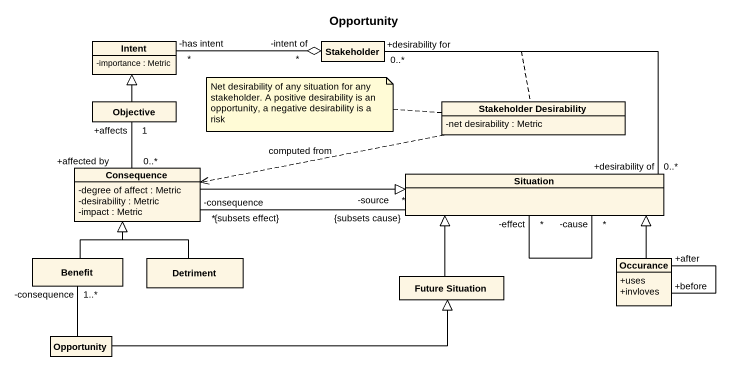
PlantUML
@startuml
title Opportunity
hide circle
hide empty members
skinparam classAttributeIconSize 0
class Intent {
  -importance : Metric
}
class Stakeholder
class Objective
class "Stakeholder Desirability" as Stakeholder_Desirability {
  -net desirability : Metric
}
class Consequence {
  -degree of affect : Metric
  -desirability : Metric
  -impact : Metric
}
class Situation
class Benefit
class Detriment
class "Future Situation" as Future_Situation
class Occurance {
  +uses
  +invloves
}
class Opportunity
Stakeholder "-intent of\n*" o-left- "-has intent\n*" Intent
Stakeholder "+desirability for\n0..*" -- "+desirability of\n0..*" Situation
(Stakeholder, Situation) .. Stakeholder_Desirability
Objective -up-|> Intent
Stakeholder_Desirability .left.> Consequence : computed from
Consequence "+affected by\n0..*" -up- "+affects\n1" Objective
Consequence "-consequence\n*\n{subsets effect}" -right- "-source\n*\n{subsets cause}" Situation
Consequence -right-|> Situation
Situation "-effect\n*" -- "-cause\n*" Situation
Benefit -up-|> Consequence
Detriment -up-|> Consequence
Future_Situation -up-|> Situation
Occurance -up-|> Situation
Occurance "+before" -- "+after" Occurance
Opportunity -up- "-consequence\n1..*" Benefit
Opportunity -right-|> Future_Situation
note left of Stakeholder_Desirability : Net desirability of any situation for any stakeholder. A positive desirability is an opportunity, a negative desirability is a risk
@enduml
